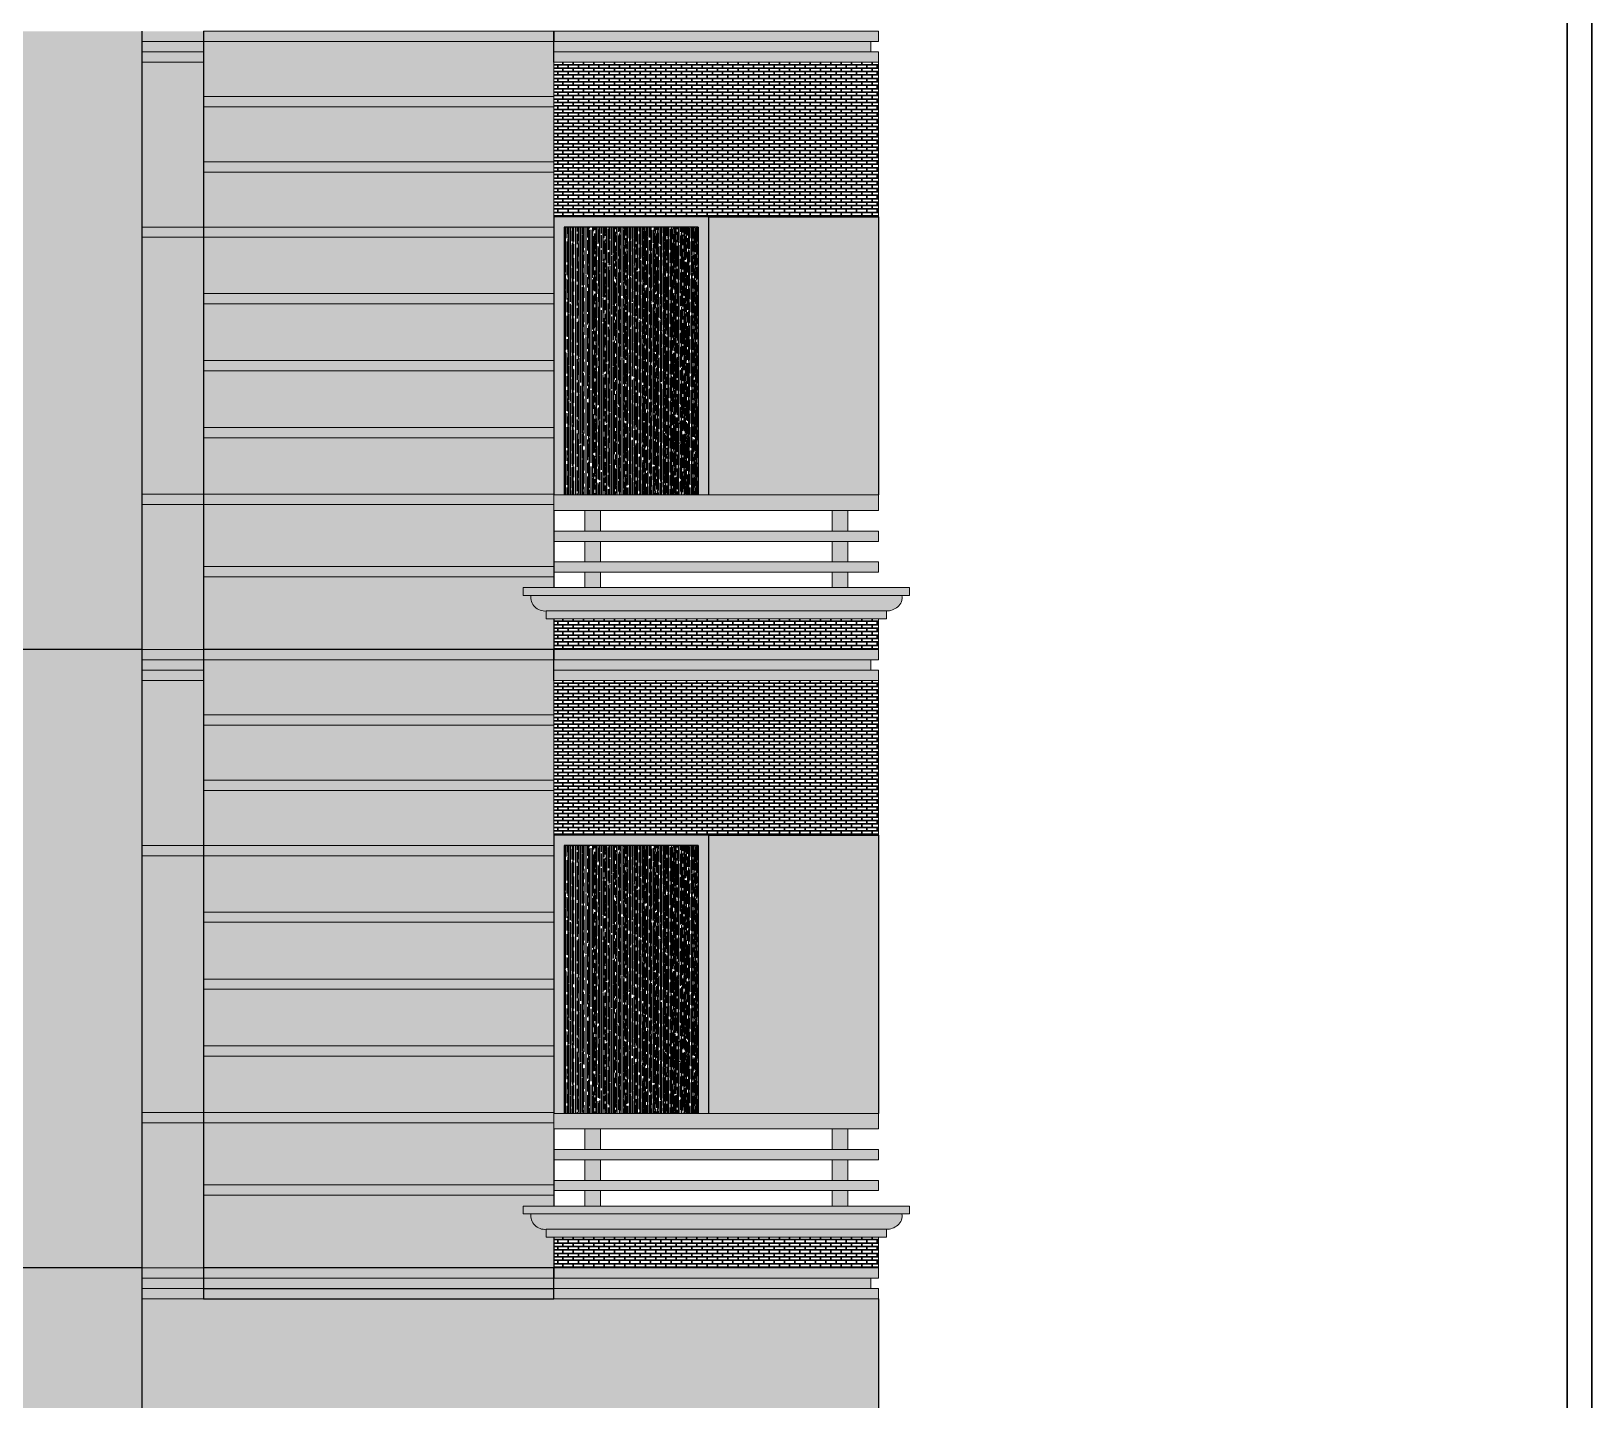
# Model space of a CAD drawing. Header units: inches. Extents: x -159432 to -126829, y -44881 to -40109.
# Drawn here: x -155514 to -155211.1, y -42414.2 to -42148.6 of the extents above; entities that cross this region are included whole.
import ezdxf

# ---------------------------------------------------------------- set-up
doc = ezdxf.new("R2010")
doc.units = ezdxf.units.IN
doc.header["$LTSCALE"] = 10
doc.header["$MEASUREMENT"] = 0
doc.linetypes.add('Solid', pattern=[0])
doc.layers.get('0').update_dxf_attribs({"color": 140, "lineweight": 25})
for name, color, linetype, lineweight in [('door', 123, 'Continuous', 25), ('ELEVATION', 153, 'Continuous', 25), ('FRAME', 4, 'Continuous', 13), ('H', 8, 'Continuous', 15), ('h2', 165, 'Continuous', 30), ('line', 134, 'Continuous', 30), ('RAIL', 134, 'Continuous', 30)]:
    doc.layers.add(name, color=color, linetype=linetype, lineweight=lineweight)
doc.layers.add('WAL', color=7, linetype='Continuous')
pattern_1 = [(360, (-2694.8252, -617.88014), (2e-15, 0.66675), []), (90, (-2694.8252, -617.8801), (-1, 0.66675), [0.66675, -0.66675])]
pattern_2 = [(360, (-2694.8252, -497.88014), (2e-15, 0.66675), []), (90, (-2694.8252, -497.8801), (-1, 0.66675), [0.66675, -0.66675])]

msp = doc.modelspace()

# ---------------------------------------------------------------- hatches: boundary and pattern name
at = {"ltscale": 2, "true_color": 0xff6461}
h = msp.add_hatch(color=11, dxfattribs=at)
h.set_gradient(color1=(162, 54, 32), color2=(214, 74, 46), one_color=1, tint=0.51)
h.paths.add_polyline_path([(-155349.5586, -42184.58976), (-155382.55844, -42184.58976), (-155382.55844, -42238.58976), (-155349.55844, -42238.58976)])
h = msp.add_hatch(color=11, dxfattribs=at)
h.set_gradient(color1=(159, 78, 145), color2=(173, 88, 158), one_color=1, tint=0.51)
h.paths.add_polyline_path([(-155492.55844, -42238.44563), (-155480.55844, -42238.44563), (-155480.55844, -42188.58685), (-155492.55844, -42188.58685)])
h = msp.add_hatch(color=11, dxfattribs=at)
h.set_gradient(color1=(162, 54, 32), color2=(214, 74, 46), one_color=1, tint=0.51)
h.paths.add_polyline_path([(-155349.55844, -42238.58976), (-155412.55844, -42238.58976), (-155412.55835, -42241.58976), (-155349.55836, -42241.58976)])
h = msp.add_hatch(color=11, dxfattribs=at)
h.set_gradient(color1=(162, 54, 32), color2=(214, 74, 46), one_color=1, tint=0.51)
h.paths.add_polyline_path([(-155358.55836, -42241.58976), (-155358.55824, -42245.58976), (-155355.55824, -42245.58976), (-155355.55836, -42241.58976)])
h.paths.add_polyline_path([(-155358.55818, -42247.58976), (-155358.55806, -42251.58976), (-155355.55806, -42251.58976), (-155355.55818, -42247.58976)])
h.paths.add_polyline_path([(-155355.55801, -42253.58976), (-155358.55801, -42253.58976), (-155358.55792, -42256.57008), (-155355.55792, -42256.56999)])
h.paths.add_polyline_path([(-155403.55824, -42245.58976), (-155403.55835, -42241.58976), (-155406.55835, -42241.58976), (-155406.55824, -42245.58976)])
h.paths.add_polyline_path([(-155403.55818, -42247.58976), (-155406.55818, -42247.58976), (-155406.55806, -42251.58976), (-155403.55806, -42251.58976)])
h.paths.add_polyline_path([(-155406.558, -42253.58976), (-155406.55792, -42256.57148), (-155403.55792, -42256.57139), (-155403.558, -42253.58976)])
h = msp.add_hatch(color=11, dxfattribs=at)
h.set_gradient(color1=(162, 54, 32), color2=(214, 74, 46), one_color=1, tint=0.51)
h.paths.add_polyline_path([(-155349.55824, -42245.58976), (-155412.55824, -42245.58976), (-155412.55818, -42247.58976), (-155349.55818, -42247.58976)])
h.paths.add_polyline_path([(-155349.55806, -42251.58976), (-155412.55806, -42251.58976), (-155412.558, -42253.58976), (-155349.55801, -42253.58976)])
h = msp.add_hatch(color=11, dxfattribs=at)
h.set_gradient(color1=(162, 54, 32), color2=(214, 74, 46), one_color=1, tint=0.51)
h.paths.add_polyline_path([(-155349.5586, -42304.58976), (-155382.55844, -42304.58976), (-155382.55844, -42358.58976), (-155349.55844, -42358.58976)])
h = msp.add_hatch(color=11, dxfattribs=at)
h.set_gradient(color1=(159, 78, 145), color2=(173, 88, 158), one_color=1, tint=0.51)
h.paths.add_polyline_path([(-155492.55844, -42358.44563), (-155480.55844, -42358.44563), (-155480.55844, -42308.58685), (-155492.55844, -42308.58685)])
h = msp.add_hatch(color=11, dxfattribs=at)
h.set_gradient(color1=(162, 54, 32), color2=(214, 74, 46), one_color=1, tint=0.51)
h.paths.add_polyline_path([(-155349.55844, -42358.58976), (-155412.55844, -42358.58976), (-155412.55835, -42361.58976), (-155349.55836, -42361.58976)])
h = msp.add_hatch(color=11, dxfattribs=at)
h.set_gradient(color1=(162, 54, 32), color2=(214, 74, 46), one_color=1, tint=0.51)
h.paths.add_polyline_path([(-155358.55836, -42361.58976), (-155358.55824, -42365.58976), (-155355.55824, -42365.58976), (-155355.55836, -42361.58976)])
h.paths.add_polyline_path([(-155358.55818, -42367.58976), (-155358.55806, -42371.58976), (-155355.55806, -42371.58976), (-155355.55818, -42367.58976)])
h.paths.add_polyline_path([(-155355.55801, -42373.58976), (-155358.55801, -42373.58976), (-155358.55792, -42376.57008), (-155355.55792, -42376.56999)])
h.paths.add_polyline_path([(-155403.55824, -42365.58976), (-155403.55835, -42361.58976), (-155406.55835, -42361.58976), (-155406.55824, -42365.58976)])
h.paths.add_polyline_path([(-155403.55818, -42367.58976), (-155406.55818, -42367.58976), (-155406.55806, -42371.58976), (-155403.55806, -42371.58976)])
h.paths.add_polyline_path([(-155406.558, -42373.58976), (-155406.55792, -42376.57148), (-155403.55792, -42376.57139), (-155403.558, -42373.58976)])
h = msp.add_hatch(color=11, dxfattribs=at)
h.set_gradient(color1=(162, 54, 32), color2=(214, 74, 46), one_color=1, tint=0.51)
h.paths.add_polyline_path([(-155349.55824, -42365.58976), (-155412.55824, -42365.58976), (-155412.55818, -42367.58976), (-155349.55818, -42367.58976)])
h.paths.add_polyline_path([(-155349.55806, -42371.58976), (-155412.55806, -42371.58976), (-155412.558, -42373.58976), (-155349.55801, -42373.58976)])
h = msp.add_hatch(color=11, dxfattribs=at)
h.set_gradient(color1=(162, 54, 32), color2=(214, 74, 46), one_color=1, tint=0.51)
h.paths.add_polyline_path([(-155492.55844, -42480.44565), (-155492.55844, -42520.58976), (-155349.55844, -42520.58976), (-155349.55844, -42480.44565), (-155383.08449, -42480.44558), (-155383.08448, -42482.44558), (-155384.06494, -42482.44558, -0.479518397), (-155387.03891, -42485.44558), (-155387.08449, -42485.44558), (-155387.08449, -42487.44558), (-155455.03239, -42487.44558), (-155455.03239, -42485.44558), (-155455.05161, -42485.44558, -0.482866957), (-155458.05161, -42482.44558), (-155459.03241, -42482.44558), (-155459.03239, -42480.44558)])
h.paths.add_polyline_path([(-155545.55844, -42520.58976), (-155545.55844, -42480.44563), (-155569.85644, -42480.44558), (-155569.85643, -42482.44558), (-155570.8369, -42482.44558, -0.479518397), (-155573.81086, -42485.44558), (-155573.85644, -42485.44558), (-155573.85644, -42487.44558), (-155641.80435, -42487.44558), (-155641.80435, -42485.44558), (-155641.82356, -42485.44558, -0.482866957), (-155644.82356, -42482.44558), (-155645.80436, -42482.44558), (-155645.80435, -42480.44558), (-155680.24288, -42480.44565), (-155680.24288, -42520.58976)])
h.paths.add_polyline_path([(-155820.24288, -42480.44557), (-155824.55844, -42480.44558), (-155824.55844, -42520.58976), (-155820.24288, -42520.58976)])
h.paths.add_polyline_path([(-155480.55844, -42394.58976), (-155492.55844, -42394.58976), (-155492.55844, -42426.58682), (-155455.03239, -42426.58686), (-155455.03239, -42424.58976), (-155455.05161, -42424.58976, -0.482866957), (-155458.05161, -42421.58976), (-155459.03241, -42421.58976), (-155459.03239, -42419.58976), (-155383.08449, -42419.58976), (-155383.08448, -42421.58976), (-155384.06494, -42421.58976, -0.479518397), (-155387.03891, -42424.58976), (-155387.08449, -42424.58976), (-155387.08449, -42426.58686), (-155349.55844, -42426.58682), (-155349.55844, -42394.58976), (-155412.55844, -42394.58976)])
h.paths.add_polyline_path([(-155693.55844, -42394.58976), (-155750.24288, -42394.58976), (-155687.53498, -42426.58681), (-155641.80435, -42426.58686), (-155641.80435, -42424.58976), (-155641.82356, -42424.58976, -0.482866957), (-155644.82356, -42421.58976), (-155645.80436, -42421.58976), (-155645.80435, -42419.58976), (-155569.85644, -42419.58976), (-155569.85643, -42421.58976), (-155570.8369, -42421.58976, -0.479518397), (-155573.81086, -42424.58976), (-155573.85644, -42424.58976), (-155573.85644, -42426.58686), (-155545.55844, -42426.58683), (-155545.55844, -42394.58976)])
h.paths.add_polyline_path([(-155824.55844, -42394.58976), (-155824.55844, -42426.58687), (-155812.95092, -42426.58689), (-155750.24288, -42394.58976), (-155761.55844, -42394.58976)])
at = {"layer": 'door'}
h = msp.add_hatch(dxfattribs=at)
h.set_pattern_fill('AR-RROOF', color=256, scale=0.5, angle=90, style=0)
h.set_pattern_definition([(90, (-2694.8252, -497.88014), (-0.5, 1.1), [7.5, -1, 2.5, -0.5]), (90, (-2695.0752, -497.21514), (-0.665, -0.5), [1.5, -0.165, 3, -0.375]), (90, (-2695.25018, -497.63014), (-0.335, 2.6), [4, -0.7, 2, -0.5])])
h.paths.add_polyline_path([(-155384.55844, -42186.58976), (-155410.55844, -42186.58976), (-155410.55844, -42238.58976), (-155384.55844, -42238.58976)])
h = msp.add_hatch(dxfattribs=at)
h.set_pattern_fill('AR-RROOF', color=256, scale=0.5, angle=90, style=0)
h.set_pattern_definition([(90, (-2694.8252, -617.88014), (-0.5, 1.1), [7.5, -1, 2.5, -0.5]), (90, (-2695.0752, -617.21514), (-0.665, -0.5), [1.5, -0.165, 3, -0.375]), (90, (-2695.25018, -617.63014), (-0.335, 2.6), [4, -0.7, 2, -0.5])])
h.paths.add_polyline_path([(-155384.55844, -42306.58976), (-155410.55844, -42306.58976), (-155410.55844, -42358.58976), (-155384.55844, -42358.58976)])
at = {"layer": 'ELEVATION'}
for points in [[(-155382.55844, -42184.58976), (-155412.55844, -42184.58976), (-155412.55844, -42238.58976), (-155410.55844, -42238.58976), (-155410.55844, -42186.58976), (-155384.55844, -42186.58976), (-155384.55844, -42238.58976), (-155382.55844, -42238.58976)], [(-155382.55844, -42304.58976), (-155412.55844, -42304.58976), (-155412.55844, -42358.58976), (-155410.55844, -42358.58976), (-155410.55844, -42306.58976), (-155384.55844, -42306.58976), (-155384.55844, -42358.58976), (-155382.55844, -42358.58976)]]:
    msp.add_hatch(color=256, dxfattribs=at).paths.add_polyline_path(points)
at = {"layer": 'H'}
for color, points in [(6, [(-155480.55844, -42152.58976), (-155480.55844, -42150.58976), (-155492.55844, -42150.58976), (-155492.55844, -42152.58976)]), (6, [(-155351.05844, -42152.58976), (-155351.05844, -42150.58976), (-155412.55844, -42150.58976), (-155412.55844, -42152.58976)]), (192, [(-155416.28435, -42260.30078, -0.227815077), (-155417.0585, -42258.06966), (-155345.05824, -42258.06966, -0.284856201), (-155345.83203, -42260.30042, -0.172145475), (-155348.05815, -42261.09026), (-155414.05858, -42261.09023, -0.227815042)]), (6, [(-155480.55844, -42272.58976), (-155480.55844, -42270.58976), (-155492.55844, -42270.58976), (-155492.55844, -42272.58976)]), (6, [(-155351.05844, -42272.58976), (-155351.05844, -42270.58976), (-155412.55844, -42270.58976), (-155412.55844, -42272.58976)]), (192, [(-155416.28435, -42380.30078, -0.227815077), (-155417.0585, -42378.06966), (-155345.05824, -42378.06966, -0.284856201), (-155345.83203, -42380.30042, -0.172145475), (-155348.05815, -42381.09026), (-155414.05858, -42381.09023, -0.227815042)]), (6, [(-155480.55844, -42392.58976), (-155480.55844, -42390.58976), (-155492.55844, -42390.58976), (-155492.55844, -42392.58976)]), (6, [(-155480.55844, -42390.58976), (-155480.55844, -42392.58976), (-155412.55844, -42392.58976), (-155412.55844, -42390.58976)]), (6, [(-155351.05844, -42392.58976), (-155351.05844, -42390.58976), (-155412.55844, -42390.58976), (-155412.55844, -42392.58976)])]:
    msp.add_hatch(color=color, dxfattribs=at).paths.add_polyline_path(points)
at = {"layer": 'H', "lineweight": 13}
h = msp.add_hatch(color=3, dxfattribs=at)
h.paths.add_polyline_path([(-155480.55844, -42252.44565), (-155480.55844, -42240.44565), (-155412.55839, -42240.44565), (-155412.55835, -42241.58976), (-155412.55844, -42241.58976), (-155412.55844, -42252.44565)])
h.paths.add_polyline_path([(-155412.55844, -42227.51623), (-155412.55844, -42238.44568), (-155480.55844, -42238.44568), (-155480.55844, -42227.51623)])
h.paths.add_polyline_path([(-155480.55844, -42225.51623), (-155480.55844, -42214.51623), (-155412.55844, -42214.51623), (-155412.55844, -42225.51623)])
h.paths.add_polyline_path([(-155412.55844, -42201.51623), (-155412.55844, -42212.51623), (-155480.55844, -42212.51623), (-155480.55844, -42201.51623)])
h.paths.add_polyline_path([(-155412.55844, -42188.58673), (-155412.55844, -42199.51623), (-155480.55844, -42199.51623), (-155480.55844, -42188.58681)])
h.paths.add_polyline_path([(-155412.55844, -42175.9211), (-155412.55844, -42184.58976), (-155412.55844, -42186.58674), (-155480.55844, -42186.58681), (-155480.55844, -42175.9211)])
h.paths.add_polyline_path([(-155480.55844, -42173.9211), (-155480.55844, -42163.25543), (-155412.55844, -42163.25543), (-155412.55844, -42173.9211)])
h.paths.add_polyline_path([(-155480.55844, -42161.25543), (-155480.55844, -42150.58976), (-155412.55844, -42150.58976), (-155412.55844, -42154.58976), (-155412.55844, -42161.25543)])
for points in [[(-155412.55844, -42254.44565), (-155412.55844, -42256.56966), (-155418.5585, -42256.56966), (-155418.5585, -42258.06966), (-155417.0585, -42258.06966, 0.227814558), (-155416.28435, -42260.30078, 0.227815561), (-155414.05858, -42261.09023), (-155414.05858, -42262.59023), (-155412.55844, -42262.59023), (-155412.55844, -42268.58976), (-155480.55844, -42268.58976), (-155480.55844, -42254.44565)], [(-155412.55844, -42374.44565), (-155412.55844, -42376.56966), (-155418.5585, -42376.56966), (-155418.5585, -42378.06966), (-155417.0585, -42378.06966, 0.227814558), (-155416.28435, -42380.30078, 0.227815561), (-155414.05858, -42381.09023), (-155414.05858, -42382.59023), (-155412.55844, -42382.59023), (-155412.55844, -42388.58976), (-155480.55844, -42388.58976), (-155480.55844, -42374.44565)]]:
    msp.add_hatch(color=3, dxfattribs=at).paths.add_polyline_path(points)
at = {"layer": 'H'}
h = msp.add_hatch(color=6, dxfattribs=at)
h.paths.add_polyline_path([(-155418.5585, -42256.56966), (-155418.5585, -42258.06966), (-155343.55824, -42258.06966), (-155343.55824, -42256.56966)])
h.paths.add_polyline_path([(-155348.05815, -42262.59026), (-155348.05815, -42261.09026), (-155414.05858, -42261.09023), (-155414.05858, -42262.59023)])
at = {"layer": 'H', "lineweight": 13}
h = msp.add_hatch(color=3, dxfattribs=at)
h.paths.add_polyline_path([(-155480.55844, -42372.44565), (-155480.55844, -42360.44565), (-155412.55839, -42360.44565), (-155412.55835, -42361.58976), (-155412.55844, -42361.58976), (-155412.55844, -42372.44565)])
h.paths.add_polyline_path([(-155412.55844, -42347.51623), (-155412.55844, -42358.44568), (-155480.55844, -42358.44568), (-155480.55844, -42347.51623)])
h.paths.add_polyline_path([(-155480.55844, -42345.51623), (-155480.55844, -42334.51623), (-155412.55844, -42334.51623), (-155412.55844, -42345.51623)])
h.paths.add_polyline_path([(-155412.55844, -42321.51623), (-155412.55844, -42332.51623), (-155480.55844, -42332.51623), (-155480.55844, -42321.51623)])
h.paths.add_polyline_path([(-155412.55844, -42308.58673), (-155412.55844, -42319.51623), (-155480.55844, -42319.51623), (-155480.55844, -42308.58681)])
h.paths.add_polyline_path([(-155412.55844, -42295.9211), (-155412.55844, -42304.58976), (-155412.55844, -42306.58674), (-155480.55844, -42306.58681), (-155480.55844, -42295.9211)])
h.paths.add_polyline_path([(-155480.55844, -42293.9211), (-155480.55844, -42283.25543), (-155412.55844, -42283.25543), (-155412.55844, -42293.9211)])
h.paths.add_polyline_path([(-155480.55844, -42281.25543), (-155480.55844, -42270.58976), (-155412.55844, -42270.58976), (-155412.55844, -42274.58976), (-155412.55844, -42281.25543)])
at = {"layer": 'H'}
h = msp.add_hatch(color=6, dxfattribs=at)
h.paths.add_polyline_path([(-155418.5585, -42376.56966), (-155418.5585, -42378.06966), (-155343.55824, -42378.06966), (-155343.55824, -42376.56966)])
h.paths.add_polyline_path([(-155348.05815, -42382.59026), (-155348.05815, -42381.09026), (-155414.05858, -42381.09023), (-155414.05858, -42382.59023)])
at = {"layer": 'h2'}
h = msp.add_hatch(dxfattribs=at)
h.set_pattern_fill('AR-BRSTD', color=3, scale=0.25, angle=360, style=0)
h.set_pattern_definition(pattern_2)
h.paths.add_polyline_path([(-155492.55844, -42148.58976), (-155521.55844, -42148.58976), (-155521.55844, -42268.58976), (-155492.55844, -42268.58976)])
h = msp.add_hatch(dxfattribs=at)
h.set_pattern_fill('AR-BRSTD', color=3, scale=0.25, angle=360, style=0)
h.set_pattern_definition(pattern_2)
h.paths.add_polyline_path([(-155349.5586, -42184.58976), (-155349.55844, -42154.58976), (-155412.55844, -42154.58976), (-155412.55844, -42184.58976), (-155382.55844, -42184.58976)])
h = msp.add_hatch(dxfattribs=at)
h.set_pattern_fill('AR-BRSTD', color=3, scale=0.25, angle=360, style=0)
h.set_pattern_definition(pattern_2)
h.paths.add_polyline_path([(-155412.55844, -42262.59017), (-155412.55844, -42268.58976), (-155349.55844, -42268.58976), (-155349.55815, -42262.58746)])
h = msp.add_hatch(dxfattribs=at)
h.set_pattern_fill('AR-BRSTD', color=3, scale=0.25, angle=360, style=0)
h.set_pattern_definition(pattern_1)
h.paths.add_polyline_path([(-155492.55844, -42268.58976), (-155521.55844, -42268.58976), (-155521.55844, -42388.58976), (-155492.55844, -42388.58976)])
h = msp.add_hatch(dxfattribs=at)
h.set_pattern_fill('AR-BRSTD', color=3, scale=0.25, angle=360, style=0)
h.set_pattern_definition(pattern_1)
h.paths.add_polyline_path([(-155349.5586, -42304.58976), (-155349.55844, -42274.58976), (-155412.55844, -42274.58976), (-155412.55844, -42304.58976), (-155382.55844, -42304.58976)])
h = msp.add_hatch(dxfattribs=at)
h.set_pattern_fill('AR-BRSTD', color=3, scale=0.25, angle=360, style=0)
h.set_pattern_definition(pattern_1)
h.paths.add_polyline_path([(-155412.55844, -42382.59017), (-155412.55844, -42388.58976), (-155349.55844, -42388.58976), (-155349.55815, -42382.58746)])
h = msp.add_hatch(dxfattribs=at)
h.set_pattern_fill('AR-BRSTD', color=3, scale=0.25, angle=360, style=0)
h.set_pattern_definition([(360, (-2694.8252, -737.88014), (2e-15, 0.66675), []), (90, (-2694.8252, -737.8801), (-1, 0.66675), [0.66675, -0.66675])])
h.paths.add_polyline_path([(-155492.55844, -42388.58976), (-155521.55844, -42388.58976), (-155521.55844, -42426.58683), (-155521.55844, -42426.58683), (-155521.55844, -42450.44265), (-155521.55844, -42450.44265), (-155521.55844, -42520.58976), (-155492.55844, -42520.58976)])
at = {"layer": 'WAL'}
h = msp.add_hatch(color=256, dxfattribs=at)
h.set_gradient(color1=(0, 0, 255), color2=(41, 41, 255), one_color=1, tint=0.58)
h.paths.add_polyline_path([(-155480.55844, -42150.58976), (-155480.55844, -42148.58976), (-155492.55844, -42148.58976), (-155492.55844, -42150.58976)])
h.paths.add_polyline_path([(-155480.55844, -42154.58976), (-155480.55844, -42152.58976), (-155492.55844, -42152.58976), (-155492.55844, -42154.58976)])
h = msp.add_hatch(color=256, dxfattribs=at)
h.set_gradient(color1=(0, 0, 255), color2=(41, 41, 255), one_color=1, tint=0.58)
h.paths.add_polyline_path([(-155480.55844, -42150.58976), (-155480.55844, -42148.58976), (-155412.55844, -42148.58976), (-155412.55844, -42150.58976)])
h = msp.add_hatch(color=256, dxfattribs=at)
h.set_gradient(color1=(0, 0, 255), color2=(41, 41, 255), one_color=1, tint=0.58)
h.paths.add_polyline_path([(-155349.55844, -42148.58976), (-155412.55844, -42148.58976), (-155412.55844, -42150.58976), (-155349.55844, -42150.58976)])
h.paths.add_polyline_path([(-155349.55844, -42154.58976), (-155349.55844, -42152.58976), (-155412.55844, -42152.58976), (-155412.55844, -42154.58976)])
h = msp.add_hatch(color=6, dxfattribs=at)
h.paths.add_polyline_path([(-155693.55844, -42186.58681), (-155681.55844, -42186.58682), (-155681.55844, -42154.58976), (-155693.55844, -42154.58976)])
h.paths.add_polyline_path([(-155693.55844, -42268.58976), (-155681.55844, -42268.58976), (-155681.55844, -42240.44565), (-155693.55844, -42240.44565)])
h.paths.add_polyline_path([(-155492.55844, -42186.58685), (-155480.55844, -42186.58685), (-155480.55844, -42154.58976), (-155492.55844, -42154.58976)])
h.paths.add_polyline_path([(-155480.55844, -42240.44563), (-155492.55844, -42240.44563), (-155492.55844, -42268.58976), (-155480.55844, -42268.58976)])
h.paths.add_polyline_path([(-155545.55844, -42180.58683), (-155521.55844, -42180.58683), (-155521.55844, -42154.58976), (-155545.55844, -42154.58976)])
h.paths.add_polyline_path([(-155521.55844, -42240.44563), (-155545.55844, -42240.44563), (-155545.55844, -42268.58976), (-155521.55844, -42268.58976)])
h = msp.add_hatch(color=256, dxfattribs=at)
h.set_gradient(color1=(0, 0, 255), color2=(41, 41, 255), one_color=1, tint=0.58)
h.paths.add_polyline_path([(-155480.55844, -42163.25543), (-155480.55844, -42161.25543), (-155412.55844, -42161.25543), (-155412.55844, -42163.25543)])
h = msp.add_hatch(color=256, dxfattribs=at)
h.set_gradient(color1=(0, 0, 255), color2=(41, 41, 255), one_color=1, tint=0.58)
h.paths.add_polyline_path([(-155480.55844, -42175.9211), (-155480.55844, -42173.9211), (-155412.55844, -42173.9211), (-155412.55844, -42175.9211)])
h = msp.add_hatch(color=256, dxfattribs=at)
h.set_gradient(color1=(0, 0, 255), color2=(41, 41, 255), one_color=1, tint=0.58)
h.paths.add_polyline_path([(-155492.55844, -42186.58685), (-155492.55844, -42188.58685), (-155480.55844, -42188.58685), (-155480.55844, -42186.58685)])
h.paths.add_polyline_path([(-155480.55844, -42240.44563), (-155480.55844, -42238.44563), (-155492.55844, -42238.44563), (-155492.55844, -42240.44563)])
h.paths.add_polyline_path([(-155521.55844, -42240.44563), (-155521.55844, -42238.44561), (-155545.55844, -42238.44561), (-155545.55844, -42240.44563)])
h = msp.add_hatch(color=256, dxfattribs=at)
h.set_gradient(color1=(0, 0, 255), color2=(41, 41, 255), one_color=1, tint=0.58)
h.paths.add_polyline_path([(-155480.55853, -42188.58677), (-155480.55853, -42186.58677), (-155412.55853, -42186.58677), (-155412.55853, -42188.58677)])
h = msp.add_hatch(color=256, dxfattribs=at)
h.set_gradient(color1=(0, 0, 255), color2=(41, 41, 255), one_color=1, tint=0.58)
h.paths.add_polyline_path([(-155480.55844, -42201.51623), (-155480.55844, -42199.51623), (-155412.55844, -42199.51623), (-155412.55844, -42201.51623)])
h = msp.add_hatch(color=256, dxfattribs=at)
h.set_gradient(color1=(0, 0, 255), color2=(41, 41, 255), one_color=1, tint=0.58)
h.paths.add_polyline_path([(-155480.55844, -42214.51623), (-155480.55844, -42212.51623), (-155412.55844, -42212.51623), (-155412.55844, -42214.51623)])
h = msp.add_hatch(color=256, dxfattribs=at)
h.set_gradient(color1=(0, 0, 255), color2=(41, 41, 255), one_color=1, tint=0.58)
h.paths.add_polyline_path([(-155480.55844, -42227.51623), (-155480.55844, -42225.51623), (-155412.55844, -42225.51623), (-155412.55844, -42227.51623)])
h = msp.add_hatch(color=256, dxfattribs=at)
h.set_gradient(color1=(0, 0, 255), color2=(41, 41, 255), one_color=1, tint=0.58)
h.paths.add_polyline_path([(-155480.55844, -42240.44565), (-155480.55844, -42238.44565), (-155412.55844, -42238.44565), (-155412.55844, -42240.44565)])
h = msp.add_hatch(color=256, dxfattribs=at)
h.set_gradient(color1=(0, 0, 255), color2=(41, 41, 255), one_color=1, tint=0.58)
h.paths.add_polyline_path([(-155480.55844, -42254.44565), (-155480.55844, -42252.44565), (-155412.55844, -42252.44565), (-155412.55844, -42254.44565)])
h = msp.add_hatch(color=256, dxfattribs=at)
h.set_gradient(color1=(0, 0, 255), color2=(41, 41, 255), one_color=1, tint=0.58)
h.paths.add_polyline_path([(-155480.55844, -42270.58976), (-155480.55844, -42268.58976), (-155492.55844, -42268.58976), (-155492.55844, -42270.58976)])
h.paths.add_polyline_path([(-155480.55844, -42274.58976), (-155480.55844, -42272.58976), (-155492.55844, -42272.58976), (-155492.55844, -42274.58976)])
h = msp.add_hatch(color=256, dxfattribs=at)
h.set_gradient(color1=(0, 0, 255), color2=(41, 41, 255), one_color=1, tint=0.58)
h.paths.add_polyline_path([(-155480.55844, -42270.58976), (-155480.55844, -42268.58976), (-155412.55844, -42268.58976), (-155412.55844, -42270.58976)])
h = msp.add_hatch(color=256, dxfattribs=at)
h.set_gradient(color1=(0, 0, 255), color2=(41, 41, 255), one_color=1, tint=0.58)
h.paths.add_polyline_path([(-155349.55844, -42268.58976), (-155412.55844, -42268.58976), (-155412.55844, -42270.58976), (-155349.55844, -42270.58976)])
h.paths.add_polyline_path([(-155349.55844, -42274.58976), (-155349.55844, -42272.58976), (-155412.55844, -42272.58976), (-155412.55844, -42274.58976)])
h = msp.add_hatch(color=6, dxfattribs=at)
h.paths.add_polyline_path([(-155693.55844, -42306.58681), (-155681.55844, -42306.58682), (-155681.55844, -42274.58976), (-155693.55844, -42274.58976)])
h.paths.add_polyline_path([(-155693.55844, -42388.58976), (-155681.55844, -42388.58976), (-155681.55844, -42360.44565), (-155693.55844, -42360.44565)])
h.paths.add_polyline_path([(-155492.55844, -42306.58685), (-155480.55844, -42306.58685), (-155480.55844, -42274.58976), (-155492.55844, -42274.58976)])
h.paths.add_polyline_path([(-155480.55844, -42360.44563), (-155492.55844, -42360.44563), (-155492.55844, -42388.58976), (-155480.55844, -42388.58976)])
h.paths.add_polyline_path([(-155545.55844, -42300.58683), (-155521.55844, -42300.58683), (-155521.55844, -42274.58976), (-155545.55844, -42274.58976)])
h.paths.add_polyline_path([(-155521.55844, -42360.44563), (-155545.55844, -42360.44563), (-155545.55844, -42388.58976), (-155521.55844, -42388.58976)])
h = msp.add_hatch(color=256, dxfattribs=at)
h.set_gradient(color1=(0, 0, 255), color2=(41, 41, 255), one_color=1, tint=0.58)
h.paths.add_polyline_path([(-155480.55844, -42283.25543), (-155480.55844, -42281.25543), (-155412.55844, -42281.25543), (-155412.55844, -42283.25543)])
h = msp.add_hatch(color=256, dxfattribs=at)
h.set_gradient(color1=(0, 0, 255), color2=(41, 41, 255), one_color=1, tint=0.58)
h.paths.add_polyline_path([(-155480.55844, -42295.9211), (-155480.55844, -42293.9211), (-155412.55844, -42293.9211), (-155412.55844, -42295.9211)])
h = msp.add_hatch(color=256, dxfattribs=at)
h.set_gradient(color1=(0, 0, 255), color2=(41, 41, 255), one_color=1, tint=0.58)
h.paths.add_polyline_path([(-155492.55844, -42306.58685), (-155492.55844, -42308.58685), (-155480.55844, -42308.58685), (-155480.55844, -42306.58685)])
h.paths.add_polyline_path([(-155480.55844, -42360.44563), (-155480.55844, -42358.44563), (-155492.55844, -42358.44563), (-155492.55844, -42360.44563)])
h.paths.add_polyline_path([(-155521.55844, -42360.44563), (-155521.55844, -42358.44561), (-155545.55844, -42358.44561), (-155545.55844, -42360.44563)])
h = msp.add_hatch(color=256, dxfattribs=at)
h.set_gradient(color1=(0, 0, 255), color2=(41, 41, 255), one_color=1, tint=0.58)
h.paths.add_polyline_path([(-155480.55853, -42308.58677), (-155480.55853, -42306.58677), (-155412.55853, -42306.58677), (-155412.55853, -42308.58677)])
h = msp.add_hatch(color=256, dxfattribs=at)
h.set_gradient(color1=(0, 0, 255), color2=(41, 41, 255), one_color=1, tint=0.58)
h.paths.add_polyline_path([(-155480.55844, -42321.51623), (-155480.55844, -42319.51623), (-155412.55844, -42319.51623), (-155412.55844, -42321.51623)])
h = msp.add_hatch(color=256, dxfattribs=at)
h.set_gradient(color1=(0, 0, 255), color2=(41, 41, 255), one_color=1, tint=0.58)
h.paths.add_polyline_path([(-155480.55844, -42334.51623), (-155480.55844, -42332.51623), (-155412.55844, -42332.51623), (-155412.55844, -42334.51623)])
h = msp.add_hatch(color=256, dxfattribs=at)
h.set_gradient(color1=(0, 0, 255), color2=(41, 41, 255), one_color=1, tint=0.58)
h.paths.add_polyline_path([(-155480.55844, -42347.51623), (-155480.55844, -42345.51623), (-155412.55844, -42345.51623), (-155412.55844, -42347.51623)])
h = msp.add_hatch(color=256, dxfattribs=at)
h.set_gradient(color1=(0, 0, 255), color2=(41, 41, 255), one_color=1, tint=0.58)
h.paths.add_polyline_path([(-155480.55844, -42360.44565), (-155480.55844, -42358.44565), (-155412.55844, -42358.44565), (-155412.55844, -42360.44565)])
h = msp.add_hatch(color=256, dxfattribs=at)
h.set_gradient(color1=(0, 0, 255), color2=(41, 41, 255), one_color=1, tint=0.58)
h.paths.add_polyline_path([(-155480.55844, -42374.44565), (-155480.55844, -42372.44565), (-155412.55844, -42372.44565), (-155412.55844, -42374.44565)])
h = msp.add_hatch(color=256, dxfattribs=at)
h.set_gradient(color1=(0, 0, 255), color2=(41, 41, 255), one_color=1, tint=0.58)
h.paths.add_polyline_path([(-155480.55844, -42390.58976), (-155480.55844, -42388.58976), (-155492.55844, -42388.58976), (-155492.55844, -42390.58976)])
h.paths.add_polyline_path([(-155480.55844, -42394.58976), (-155480.55844, -42392.58976), (-155492.55844, -42392.58976), (-155492.55844, -42394.58976)])
h = msp.add_hatch(color=256, dxfattribs=at)
h.set_gradient(color1=(0, 0, 255), color2=(41, 41, 255), one_color=1, tint=0.58)
h.paths.add_polyline_path([(-155480.55844, -42390.58976), (-155480.55844, -42388.58976), (-155412.55844, -42388.58976), (-155412.55844, -42390.58976)])
h = msp.add_hatch(color=256, dxfattribs=at)
h.set_gradient(color1=(0, 0, 255), color2=(41, 41, 255), one_color=1, tint=0.58)
h.paths.add_polyline_path([(-155349.55844, -42388.58976), (-155412.55844, -42388.58976), (-155412.55844, -42390.58976), (-155349.55844, -42390.58976)])
h.paths.add_polyline_path([(-155349.55844, -42394.58976), (-155349.55844, -42392.58976), (-155412.55844, -42392.58976), (-155412.55844, -42394.58976)])
h = msp.add_hatch(color=256, dxfattribs=at)
h.set_gradient(color1=(0, 0, 255), color2=(41, 41, 255), one_color=1, tint=0.58)
h.paths.add_polyline_path([(-155480.55844, -42392.58976), (-155480.55844, -42394.58976), (-155412.55844, -42394.58976), (-155412.55844, -42392.58976)])

# ---------------------------------------------------------------- linework, layer by layer
at = {"layer": 'door'}
for p, q in [((-155382.55844, -42184.58976), (-155412.55844, -42184.58976)), ((-155412.55844, -42184.58976), (-155412.55844, -42238.58976)), ((-155384.55844, -42186.58976), (-155410.55844, -42186.58976)), ((-155410.55844, -42186.58976), (-155410.55844, -42238.58976)), ((-155384.55844, -42186.58976), (-155384.55844, -42238.58976)), ((-155382.55844, -42184.58976), (-155382.55844, -42238.58976)), ((-155382.55844, -42304.58976), (-155412.55844, -42304.58976)), ((-155412.55844, -42304.58976), (-155412.55844, -42358.58976)), ((-155382.55844, -42304.58976), (-155382.55844, -42358.58976)), ((-155384.55844, -42306.58976), (-155410.55844, -42306.58976)), ((-155410.55844, -42306.58976), (-155410.55844, -42358.58976)), ((-155384.55844, -42306.58976), (-155384.55844, -42358.58976))]:
    msp.add_line(p, q, dxfattribs=at)
for centre in [(-155388.55844, -42226.58976), (-155388.55844, -42346.58976)]:
    msp.add_circle(centre, 2, dxfattribs=at)
at = {"layer": 'ELEVATION'}
for p, q in [((-155492.55844, -42148.58976), (-155492.55844, -42268.58976)), ((-155480.55844, -42148.58976), (-155480.55844, -42268.58976)), ((-155412.55844, -42154.58976), (-155412.55844, -42148.58976)), ((-155412.55844, -42148.58976), (-155412.55844, -42150.58976)), ((-155382.55844, -42184.58976), (-155349.5586, -42184.58976)), ((-155349.5586, -42184.58976), (-155349.55844, -42238.58976)), ((-155412.55844, -42241.58976), (-155412.55844, -42256.56966)), ((-155412.55844, -42262.59008), (-155412.55844, -42268.58976)), ((-155492.55844, -42268.58976), (-155521.55844, -42268.58976)), ((-155492.55844, -42268.58976), (-155492.55844, -42388.58976)), ((-155480.55844, -42268.58976), (-155480.55844, -42388.58976)), ((-155412.55844, -42268.58976), (-155480.55844, -42268.58976)), ((-155412.55844, -42274.58976), (-155412.55844, -42268.58976)), ((-155412.55844, -42268.58976), (-155412.55844, -42270.58976)), ((-155382.55844, -42304.58976), (-155349.5586, -42304.58976)), ((-155349.5586, -42304.58976), (-155349.55844, -42358.58976)), ((-155412.55844, -42361.58976), (-155412.55844, -42376.56966)), ((-155412.55844, -42382.59008), (-155412.55844, -42388.58976)), ((-155492.55844, -42388.58976), (-155521.55844, -42388.58976)), ((-155492.55844, -42388.58976), (-155492.55844, -42520.58976)), ((-155480.55844, -42388.58976), (-155480.55844, -42394.58976)), ((-155412.55844, -42388.58976), (-155480.55844, -42388.58976)), ((-155412.55844, -42394.58976), (-155412.55844, -42388.58976)), ((-155412.55844, -42388.58976), (-155412.55844, -42390.58976)), ((-155480.55844, -42392.58976), (-155412.55844, -42392.58976)), ((-155480.55844, -42394.58976), (-155412.55844, -42394.58976)), ((-155349.55844, -42394.58976), (-155349.55844, -42552.51984))]:
    msp.add_line(p, q, dxfattribs=at)
at = {"layer": 'ELEVATION', "lineweight": 13}
for p, q in [((-155480.55844, -42150.58976), (-155492.55844, -42150.58976)), ((-155349.55844, -42148.58976), (-155412.55844, -42148.58976)), ((-155349.55844, -42150.58976), (-155412.55844, -42150.58976)), ((-155351.05844, -42152.58976), (-155351.05844, -42150.58976)), ((-155349.55844, -42150.58976), (-155349.55844, -42148.58976)), ((-155480.55844, -42152.58976), (-155492.55844, -42152.58976)), ((-155349.55844, -42152.58976), (-155412.55844, -42152.58976)), ((-155349.55844, -42154.58976), (-155349.55844, -42152.58976)), ((-155480.55844, -42154.58976), (-155492.55844, -42154.58976)), ((-155349.55844, -42154.58976), (-155412.55844, -42154.58976)), ((-155412.55844, -42184.58976), (-155412.55844, -42154.58976)), ((-155349.5586, -42184.58976), (-155349.55844, -42154.58976)), ((-155349.55815, -42262.58731), (-155349.55844, -42268.58976)), ((-155480.55844, -42268.58976), (-155693.55844, -42268.58976)), ((-155480.55844, -42268.58976), (-155492.55844, -42268.58976)), ((-155480.55844, -42268.58976), (-155492.55844, -42268.58976)), ((-155480.55844, -42268.58976), (-155492.55844, -42268.58976)), ((-155349.55844, -42268.58976), (-155412.55844, -42268.58976)), ((-155349.55844, -42268.58976), (-155412.55844, -42268.58976)), ((-155349.55844, -42268.58976), (-155412.55844, -42268.58976)), ((-155349.55844, -42270.58976), (-155349.55844, -42268.58976)), ((-155480.55844, -42270.58976), (-155492.55844, -42270.58976)), ((-155349.55844, -42270.58976), (-155412.55844, -42270.58976)), ((-155351.05844, -42272.58976), (-155351.05844, -42270.58976)), ((-155480.55844, -42272.58976), (-155492.55844, -42272.58976)), ((-155480.55844, -42274.58976), (-155492.55844, -42274.58976)), ((-155349.55844, -42272.58976), (-155412.55844, -42272.58976)), ((-155349.55844, -42274.58976), (-155412.55844, -42274.58976)), ((-155412.55844, -42304.58976), (-155412.55844, -42274.58976)), ((-155349.5586, -42304.58976), (-155349.55844, -42274.58976)), ((-155349.55844, -42274.58976), (-155349.55844, -42272.58976)), ((-155349.55815, -42382.58731), (-155349.55844, -42388.58976)), ((-155480.55844, -42388.58976), (-155693.55844, -42388.58976)), ((-155480.55844, -42388.58976), (-155492.55844, -42388.58976)), ((-155480.55844, -42388.58976), (-155492.55844, -42388.58976)), ((-155480.55844, -42388.58976), (-155492.55844, -42388.58976)), ((-155349.55844, -42388.58976), (-155412.55844, -42388.58976)), ((-155349.55844, -42388.58976), (-155412.55844, -42388.58976)), ((-155349.55844, -42388.58976), (-155412.55844, -42388.58976)), ((-155349.55844, -42390.58976), (-155349.55844, -42388.58976)), ((-155480.55844, -42390.58976), (-155492.55844, -42390.58976)), ((-155480.55844, -42392.58976), (-155492.55844, -42392.58976)), ((-155349.55844, -42390.58976), (-155412.55844, -42390.58976)), ((-155349.55844, -42392.58976), (-155412.55844, -42392.58976)), ((-155351.05844, -42392.58976), (-155351.05844, -42390.58976)), ((-155349.55844, -42394.58976), (-155349.55844, -42392.58976)), ((-155480.55844, -42394.58976), (-155492.55844, -42394.58976)), ((-155349.55844, -42394.58976), (-155412.55844, -42394.58976))]:
    msp.add_line(p, q, dxfattribs=at)
at = {"layer": 'FRAME', "linetype": 'Solid', "lineweight": 20, "ltscale": 10}
for p, q in [((-155412.55844, -42148.58976), (-155480.55844, -42148.58976)), ((-155412.55844, -42150.58976), (-155480.55844, -42150.58976)), ((-155412.55844, -42268.58976), (-155480.55844, -42268.58976)), ((-155412.55844, -42270.58976), (-155480.55844, -42270.58976)), ((-155412.55844, -42388.58976), (-155480.55844, -42388.58976)), ((-155412.55844, -42390.58976), (-155480.55844, -42390.58976))]:
    msp.add_line(p, q, dxfattribs=at)
at = {"layer": 'FRAME', "lineweight": 13}
for p, q in [((-155412.55843, -42161.25543), (-155480.55843, -42161.25543)), ((-155412.55843, -42163.25543), (-155480.55843, -42163.25543)), ((-155412.55841, -42173.9211), (-155480.55841, -42173.9211)), ((-155412.55841, -42175.9211), (-155480.55841, -42175.9211)), ((-155412.55844, -42186.58674), (-155492.55844, -42186.58682)), ((-155492.55844, -42186.58685), (-155480.55844, -42186.58685)), ((-155412.55844, -42188.58673), (-155492.55844, -42188.58682)), ((-155492.55844, -42188.58685), (-155480.55844, -42188.58685)), ((-155412.55844, -42199.51623), (-155480.55844, -42199.51623)), ((-155412.55844, -42201.51623), (-155480.55844, -42201.51623)), ((-155412.55844, -42212.51623), (-155480.55844, -42212.51623)), ((-155412.55844, -42214.51623), (-155480.55844, -42214.51623)), ((-155412.55844, -42225.51623), (-155480.55844, -42225.51623)), ((-155412.55844, -42227.51623), (-155480.55844, -42227.51623)), ((-155492.55844, -42238.44563), (-155480.55844, -42238.44563)), ((-155492.55844, -42238.44568), (-155412.55844, -42238.44568)), ((-155492.55844, -42240.44563), (-155480.55844, -42240.44563)), ((-155492.55844, -42240.44565), (-155412.55839, -42240.44565)), ((-155412.55844, -42252.44565), (-155480.55844, -42252.44565)), ((-155412.55844, -42254.44565), (-155480.55844, -42254.44565)), ((-155412.55843, -42281.25543), (-155480.55843, -42281.25543)), ((-155412.55843, -42283.25543), (-155480.55843, -42283.25543)), ((-155412.55841, -42293.9211), (-155480.55841, -42293.9211)), ((-155412.55841, -42295.9211), (-155480.55841, -42295.9211)), ((-155412.55844, -42306.58674), (-155492.55844, -42306.58682)), ((-155492.55844, -42306.58685), (-155480.55844, -42306.58685)), ((-155412.55844, -42308.58673), (-155492.55844, -42308.58682)), ((-155492.55844, -42308.58685), (-155480.55844, -42308.58685)), ((-155412.55844, -42319.51623), (-155480.55844, -42319.51623)), ((-155412.55844, -42321.51623), (-155480.55844, -42321.51623)), ((-155412.55844, -42332.51623), (-155480.55844, -42332.51623)), ((-155412.55844, -42334.51623), (-155480.55844, -42334.51623)), ((-155412.55844, -42345.51623), (-155480.55844, -42345.51623)), ((-155412.55844, -42347.51623), (-155480.55844, -42347.51623)), ((-155492.55844, -42358.44563), (-155480.55844, -42358.44563)), ((-155492.55844, -42358.44568), (-155412.55844, -42358.44568)), ((-155492.55844, -42360.44563), (-155480.55844, -42360.44563)), ((-155492.55844, -42360.44565), (-155412.55839, -42360.44565)), ((-155412.55844, -42372.44565), (-155480.55844, -42372.44565)), ((-155412.55844, -42374.44565), (-155480.55844, -42374.44565))]:
    msp.add_line(p, q, dxfattribs=at)
at = {"layer": 'FRAME', "linetype": 'Solid', "lineweight": 20, "ltscale": 10}
for points in [[(-155418.5585, -42258.06966), (-155343.55824, -42258.06966), (-155343.55824, -42256.56966), (-155418.5585, -42256.56966), (-155418.5585, -42258.06966)], [(-155414.05858, -42262.59023), (-155348.05815, -42262.59026), (-155348.05815, -42261.09026), (-155414.05858, -42261.09023), (-155414.05858, -42262.59023)], [(-155418.5585, -42378.06966), (-155343.55824, -42378.06966), (-155343.55824, -42376.56966), (-155418.5585, -42376.56966), (-155418.5585, -42378.06966)], [(-155414.05858, -42382.59023), (-155348.05815, -42382.59026), (-155348.05815, -42381.09026), (-155414.05858, -42381.09023), (-155414.05858, -42382.59023)]]:
    msp.add_lwpolyline(points, dxfattribs=at)
for points in [[(-155414.05858, -42261.09023), (-155348.05815, -42261.09026, 0.172146674), (-155345.83202, -42260.30041, 0.284854216), (-155345.05824, -42258.06966), (-155417.0585, -42258.06966, 0.227814558), (-155416.28435, -42260.30078, 0.227815561), (-155414.05858, -42261.09023, 0.800140304)], [(-155414.05858, -42381.09023), (-155348.05815, -42381.09026, 0.172146674), (-155345.83202, -42380.30041, 0.284854216), (-155345.05824, -42378.06966), (-155417.0585, -42378.06966, 0.227814558), (-155416.28435, -42380.30078, 0.227815561), (-155414.05858, -42381.09023, 0.800140304)]]:
    msp.add_lwpolyline(points, format="xyb", dxfattribs=at)
at = {"layer": 'line'}
msp.add_lwpolyline([(-155936.68446, -41599.44139), (-155936.68446, -42690.29959), (-155211.1448, -42690.29959), (-155211.1448, -41599.44139)], close=True, dxfattribs=at)
msp.add_lwpolyline([(-155215.91446, -42620.12898), (-155215.91446, -41604.21105), (-155931.9148, -41604.21105), (-155931.9148, -42620.12898)], dxfattribs=at)
at = {"layer": 'RAIL', "lineweight": 13}
for p, q in [((-155349.55844, -42238.58976), (-155412.55844, -42238.58976)), ((-155412.55844, -42238.58976), (-155412.55835, -42241.58976)), ((-155349.55844, -42238.58976), (-155349.55836, -42241.58976)), ((-155349.55836, -42241.58976), (-155412.55844, -42241.58976)), ((-155406.55835, -42241.58976), (-155406.55824, -42245.58976)), ((-155403.55835, -42241.58976), (-155403.55824, -42245.58976)), ((-155358.55836, -42241.58976), (-155358.55824, -42245.58976)), ((-155355.55836, -42241.58976), (-155355.55824, -42245.58976)), ((-155349.55824, -42245.58976), (-155412.55844, -42245.58976)), ((-155349.55818, -42247.58976), (-155412.55844, -42247.58976)), ((-155412.55824, -42245.58976), (-155412.55818, -42247.58976)), ((-155406.55818, -42247.58976), (-155406.55806, -42251.58976)), ((-155403.55818, -42247.58976), (-155403.55806, -42251.58976)), ((-155358.55818, -42247.58976), (-155358.55806, -42251.58976)), ((-155355.55818, -42247.58976), (-155355.55806, -42251.58976)), ((-155349.55824, -42245.58976), (-155349.55818, -42247.58976)), ((-155349.55806, -42251.58976), (-155412.55844, -42251.58976)), ((-155349.55801, -42253.58976), (-155412.55844, -42253.58976)), ((-155412.55806, -42251.58976), (-155412.558, -42253.58976)), ((-155406.558, -42253.58976), (-155406.55792, -42256.57165)), ((-155403.558, -42253.58976), (-155403.55792, -42256.57165)), ((-155358.55801, -42253.58976), (-155358.55792, -42256.56982)), ((-155355.55801, -42253.58976), (-155355.55792, -42256.56982)), ((-155349.55806, -42251.58976), (-155349.55801, -42253.58976)), ((-155349.55844, -42358.58976), (-155412.55844, -42358.58976)), ((-155412.55844, -42358.58976), (-155412.55835, -42361.58976)), ((-155349.55844, -42358.58976), (-155349.55836, -42361.58976)), ((-155349.55836, -42361.58976), (-155412.55844, -42361.58976)), ((-155406.55835, -42361.58976), (-155406.55824, -42365.58976)), ((-155403.55835, -42361.58976), (-155403.55824, -42365.58976)), ((-155358.55836, -42361.58976), (-155358.55824, -42365.58976)), ((-155355.55836, -42361.58976), (-155355.55824, -42365.58976)), ((-155349.55824, -42365.58976), (-155412.55844, -42365.58976)), ((-155412.55824, -42365.58976), (-155412.55818, -42367.58976)), ((-155349.55824, -42365.58976), (-155349.55818, -42367.58976)), ((-155349.55818, -42367.58976), (-155412.55844, -42367.58976)), ((-155406.55818, -42367.58976), (-155406.55806, -42371.58976)), ((-155403.55818, -42367.58976), (-155403.55806, -42371.58976)), ((-155358.55818, -42367.58976), (-155358.55806, -42371.58976)), ((-155355.55818, -42367.58976), (-155355.55806, -42371.58976)), ((-155349.55806, -42371.58976), (-155412.55844, -42371.58976)), ((-155412.55806, -42371.58976), (-155412.558, -42373.58976)), ((-155349.55806, -42371.58976), (-155349.55801, -42373.58976)), ((-155349.55801, -42373.58976), (-155412.55844, -42373.58976)), ((-155406.558, -42373.58976), (-155406.55792, -42376.57165)), ((-155403.558, -42373.58976), (-155403.55792, -42376.57165)), ((-155358.55801, -42373.58976), (-155358.55792, -42376.56982)), ((-155355.55801, -42373.58976), (-155355.55792, -42376.56982))]:
    msp.add_line(p, q, dxfattribs=at)

doc.saveas('drawing.dxf')
